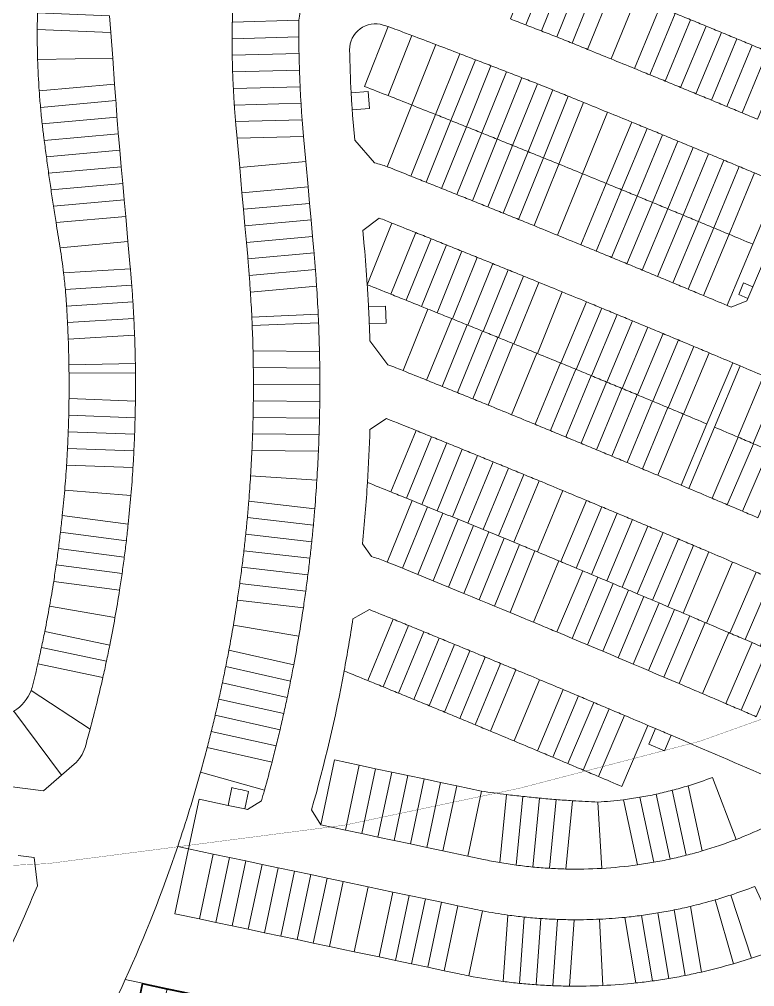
# Model space of a CAD drawing. Header units: centimetres. Extents: x -6122352 to 7132207, y -1694241 to 1947892.
# Drawn here: x 1697102 to 1962748, y -155399 to 194160 of the extents above; entities that cross this region are included whole.
import ezdxf

# ---------------------------------------------------------------- set-up
doc = ezdxf.new("R2010")
doc.units = ezdxf.units.CM
doc.header["$MEASUREMENT"] = 0
for name, color, linetype, lineweight, true_color in [('08-Compound Wall-2', 6, 'Continuous', 25, 0xff00ff), ('23585-XR-AR-DAMAC PLOT LIMITS$0$1-End units', 7, 'Continuous', 5, 0xf8991e), ('23585-XR-AR-DAMAC PLOT LIMITS$0$1-Open Space', 7, 'Continuous', 5, 0x90cf5a), ('23585-XR-AR-DAMAC PLOT LIMITS$0$1-Utility', 7, 'Continuous', 5, 0x8db1ff)]:
    doc.layers.add(name, color=color, linetype=linetype, lineweight=lineweight, true_color=true_color)
doc.layers.add('23585-XR-AR-DAMAC PLOT LIMITS$0$1-Mid units', color=41, linetype='Continuous', lineweight=5)
doc.layers.add('A-ANNO-TEXT', color=3, linetype='Continuous', lineweight=25)
doc.layers.add('23585-XR-AR-DAMAC PLOT LIMITS$0$D-Phase New', color=7, linetype='Continuous', true_color=0x000080)
doc.layers.add('@MI-REF LAYER', color=7, linetype='Continuous')

# ---------------------------------------------------------------- blocks, each defined once
blk = doc.blocks.new('23585-XR-AR-BOUNDARY WALLS AND SETBACKS')
at = {"layer": '08-Compound Wall-2'}
for points in [[(497695.67, 2770057.45), (497681.72, 2770076.97), (497689.16, 2770082.29), (497694.04, 2770085.78), (497698.92, 2770089.27), (497703.8, 2770092.76), (497708.68, 2770096.25), (497713.57, 2770099.74), (497718.45, 2770103.23), (497725.89, 2770108.55), (497739.85, 2770089.02)], [(497695.84, 2770057.56), (497682, 2770076.93), (497689.28, 2770082.13), (497694.16, 2770085.62), (497699.04, 2770089.11), (497703.92, 2770092.6), (497708.8, 2770096.09), (497713.68, 2770099.58), (497718.56, 2770103.07), (497725.84, 2770108.27), (497739.68, 2770088.91)]]:
    blk.add_lwpolyline(points, dxfattribs=at)
blk = doc.blocks.new('A$C9d9485f6')
at = {"layer": 'A-ANNO-TEXT', "rotation": 312.4881850805905}
blk.add_blockref('23585-XR-AR-BOUNDARY WALLS AND SETBACKS', (-2377088.53, -1504219.25), dxfattribs=at)
blk = doc.blocks.new('23585-XR-AR-DAMAC PLOT LIMITS')
at = {"layer": '23585-XR-AR-DAMAC PLOT LIMITS$0$1-End units', "color": 251, "true_color": 0x636466}
for points in [[(497558.04, 2770431.35, 0.000344), (497549.77, 2770427.44), (497539.49, 2770449.13, -0.000347), (497547.87, 2770453.09)], [(497549.77, 2770427.44, 0.000344), (497541.51, 2770423.52), (497531.12, 2770445.15, -0.000347), (497539.49, 2770449.13)], [(497633.69, 2770419.96, 0.000351), (497625.27, 2770416.07), (497615.12, 2770437.82), (497623.72, 2770441.8)], [(497643.31, 2770399.06), (497643.73, 2770398.16, 0.000349), (497635.42, 2770394.32), (497625.27, 2770416.07, -0.000351), (497633.69, 2770419.96)], [(497581.77, 2770395.78, 0.000351), (497573.39, 2770391.82), (497563.13, 2770413.52, -0.000354), (497571.62, 2770417.53)], [(497573.39, 2770391.82, 0.000351), (497565.01, 2770387.85), (497554.64, 2770409.5, -0.000354), (497563.13, 2770413.52)], [(497591.92, 2770374.03, 0.000348), (497583.64, 2770370.12), (497573.39, 2770391.82, -0.000351), (497581.77, 2770395.78)], [(497583.64, 2770370.12, 0.000348), (497575.38, 2770366.21), (497565.01, 2770387.85, -0.000351), (497573.39, 2770391.82)], [(497681.45, 2770368.92, 0.00035), (497673.13, 2770365.11), (497663.12, 2770386.93, -0.000349), (497671.45, 2770390.73)], [(497521.72, 2770367.12, 0.000351), (497513.37, 2770363.08), (497503.11, 2770384.23, -0.000469), (497511.51, 2770388.43)], [(497513.37, 2770363.08, 0.000346), (497505.14, 2770359.08), (497494.91, 2770380.1, -0.000459), (497503.11, 2770384.23)], [(497670.4, 2770363.86, 0.00035), (497662.09, 2770360.04), (497651.97, 2770381.81, -0.000353), (497660.4, 2770385.68)], [(497505.14, 2770359.08, 0.000346), (497496.92, 2770355.07), (497486.74, 2770375.91, -0.008005), (497489.84, 2770377.54, -0.000284), (497494.91, 2770380.1)], [(497532.08, 2770345.47, 0.000316), (497524.61, 2770341.85, 0.005373), (497523.85, 2770341.48), (497513.37, 2770363.08, -0.000351), (497521.72, 2770367.12)], [(497691.46, 2770347.1, 0.000351), (497683.14, 2770343.3), (497673.13, 2770365.11, -0.00035), (497681.45, 2770368.92), (497681.57, 2770368.97)], [(497680.41, 2770342.05, 0.000351), (497672.09, 2770338.23), (497661.98, 2770359.99), (497662.09, 2770360.04, -0.00035), (497670.4, 2770363.86)], [(497618.56, 2770339.81), (497618.45, 2770339.76, 0.000345), (497610.28, 2770335.92), (497599.94, 2770357.58, -0.000358), (497608.44, 2770361.58)], [(497610.28, 2770335.92), (497610.06, 2770335.81, 0.000341), (497602, 2770332.01), (497591.67, 2770353.67, -0.000349), (497599.94, 2770357.58)], [(497628.57, 2770318, 0.000351), (497620.29, 2770314.1), (497610.06, 2770335.81), (497610.28, 2770335.92, -0.000345), (497618.45, 2770339.76)], [(497731.71, 2770318.93), (497731.32, 2770318.75, 0.000337), (497723.38, 2770315.16), (497713.47, 2770337.01, -0.000356), (497721.89, 2770340.83)], [(497620.29, 2770314.1, 0.000351), (497612.01, 2770310.2), (497601.75, 2770331.89), (497602, 2770332.01, -0.000341), (497610.06, 2770335.81)], [(497723.38, 2770315.16), (497722.87, 2770314.92, 0.000232), (497717.41, 2770312.44), (497715.05, 2770311.37), (497705.02, 2770333.18, -0.000357), (497713.47, 2770337.01)], [(497558.68, 2770311.34, 0.00035), (497550.44, 2770307.36), (497540, 2770328.97, -0.000353), (497548.35, 2770333)], [(497590.33, 2770299.9, 0.000351), (497582.08, 2770295.95), (497571.71, 2770317.6, -0.000136), (497574.91, 2770319.13, -0.000219), (497580.08, 2770321.6)], [(497749.53, 2770300.64, 0.000233), (497744.05, 2770298.17), (497741.19, 2770296.87), (497731.32, 2770318.75), (497731.71, 2770318.93, -0.000232), (497737.18, 2770321.4), (497739.73, 2770322.54)], [(497741.19, 2770296.87, 0.000233), (497735.72, 2770294.4), (497732.85, 2770293.1), (497722.87, 2770314.92), (497723.38, 2770315.16, -0.000337), (497731.32, 2770318.75)], [(497671.43, 2770291.32), (497670.81, 2770291.04, 0.000327), (497663.14, 2770287.47), (497653, 2770309.22, -0.000357), (497661.41, 2770313.13)], [(497663.14, 2770287.47), (497662.29, 2770287.07, 0.000232), (497656.85, 2770284.53), (497654.85, 2770283.6), (497644.6, 2770305.3, -0.000357), (497653, 2770309.22)], [(497427.95, 2770294.84), (497420.61, 2770300.61), (497401.91, 2770281.73, 0.009291), (497409.97, 2770274.53)], [(497435.3, 2770289.05), (497427.95, 2770294.84), (497409.97, 2770274.53, 0.009737), (497418.7, 2770267.31)], [(497546.3, 2770287.11), (497530.95, 2770268.66, 0.004393), (497523.86, 2770274.46), (497538.43, 2770293.54, -0.004663)], [(497689.21, 2770273.11, 0.000233), (497683.76, 2770270.59), (497680.91, 2770269.26), (497670.81, 2770291.04), (497671.43, 2770291.32, -0.000232), (497676.88, 2770293.85), (497679.23, 2770294.94)], [(497680.91, 2770269.26, 0.000233), (497675.47, 2770266.73), (497672.61, 2770265.4), (497662.29, 2770287.07), (497663.14, 2770287.47, -0.000327), (497670.81, 2770291.04)], [(497556.61, 2770278.31), (497540.2, 2770260.78, 0.004392), (497533.25, 2770266.74), (497548.71, 2770285.09, -0.004772)], [(497611.44, 2770263.1, 0.000353), (497603.18, 2770259.16, 0.008528), (497589.61, 2770272.77), (497590.76, 2770279.82, -0.000445), (497601.19, 2770284.81)], [(497788.27, 2770270.29, -0.020043), (497783.06, 2770258.45), (497762.28, 2770270.61, 0.016782), (497765.94, 2770279.07)], [(497737.95, 2770248.95), (497727.95, 2770270.76, -0.000359), (497736.35, 2770274.59), (497746.28, 2770252.74, 0.000357)], [(497629.18, 2770244.96), (497628.34, 2770244.57, 0.032508), (497623.9, 2770242.09), (497618.29, 2770242.85, 0.009862), (497603.18, 2770259.16, -0.000353), (497611.44, 2770263.1, -0.000232), (497616.86, 2770265.68), (497618.86, 2770266.63)], [(497828.29, 2770256.5, -0.014767), (497823.66, 2770245.4), (497801.79, 2770255.28, 0.012788), (497805.36, 2770263.75)], [(497480.55, 2770254.13), (497465.6, 2770234.57), (497465.25, 2770234.8, -0.00198), (497457.94, 2770239.6), (497473.28, 2770259.69)], [(497716.13, 2770238.95, 0.000357), (497707.82, 2770235.11), (497697.75, 2770256.9, -0.000359), (497706.13, 2770260.76)], [(497488.37, 2770248.16), (497473.2, 2770229.35, 0.011014), (497465.6, 2770234.57), (497480.55, 2770254.13), (497487.91, 2770248.52)], [(497707.82, 2770235.11, 0.000357), (497699.52, 2770231.27), (497689.33, 2770253, -0.000361), (497697.75, 2770256.9)], [(497590.18, 2770246.28), (497572.89, 2770229.64, 0.004392), (497566.48, 2770236.18), (497582.89, 2770253.71, -0.004772)], [(497770.95, 2770237.74, -0.020043), (497763.19, 2770227.39), (497744.58, 2770242.55, 0.016782), (497750.16, 2770249.89)], [(497820.76, 2770239.25, -0.014768), (497815.12, 2770228.62), (497794.95, 2770241.72, 0.012789), (497799.23, 2770249.86)], [(497597.32, 2770238.72), (497579.18, 2770222.99, 0.004389), (497572.89, 2770229.64), (497590.18, 2770246.28, -0.004769)], [(497763.19, 2770227.39, -0.020043), (497754.63, 2770217.7), (497738.05, 2770236.14, 0.005625), (497744.58, 2770242.55)], [(497514.87, 2770226.32), (497498.95, 2770208.36, 0.005072), (497491.98, 2770214.41), (497507.05, 2770233.1, -0.005403)], [(497656.06, 2770210.9, 0.000361), (497647.71, 2770206.94, 0.008468), (497635.97, 2770221.99), (497637.49, 2770228.65, -0.000361), (497645.87, 2770232.63)], [(497524.87, 2770217.2), (497508.01, 2770200.11, 0.005081), (497501.2, 2770206.35), (497517.32, 2770224.14, -0.005357)], [(497736.78, 2770201.66, -0.009355), (497731.94, 2770198.05), (497727.2, 2770194.67), (497713.25, 2770214.19, 0.005601), (497720.25, 2770220.03)], [(497802.05, 2770208.5, -0.014769), (497794.63, 2770199.03), (497776.18, 2770214.39, 0.01279), (497781.88, 2770221.6)], [(497794.63, 2770199.03, -0.014769), (497786.66, 2770190.02), (497770.13, 2770207.48, 0.01279), (497776.18, 2770214.39)], [(497627.4, 2770203.35), (497608.48, 2770188.59, 0.004406), (497602.76, 2770195.79), (497620.91, 2770211.52, -0.004787)], [(497633.77, 2770195.02), (497614.08, 2770181.27, 0.004424), (497608.48, 2770188.59), (497627.4, 2770203.35, -0.004804)], [(497548.95, 2770192.93), (497531.32, 2770176.65, 0.004991), (497525.1, 2770183.25), (497541.96, 2770200.34, -0.005323)], [(497555.91, 2770185.24), (497537.53, 2770169.79, 0.005085), (497531.32, 2770176.65), (497548.95, 2770192.93, -0.005415)], [(497769.24, 2770173.51, -0.015381), (497759.42, 2770165.74), (497745.46, 2770185.27, 0.012831), (497752.71, 2770190.97)], [(497759.42, 2770165.74, -0.004379), (497756.53, 2770163.64), (497751.99, 2770160.39), (497738.04, 2770179.92), (497742.58, 2770183.17, 0.004964), (497745.46, 2770185.27)], [(497577.58, 2770158.9), (497558.55, 2770144.28, 0.00498), (497552.98, 2770151.42), (497571.35, 2770166.87, -0.005283)], [(497660.04, 2770156.64), (497639.66, 2770143.97, 0.004425), (497634.7, 2770151.76), (497654.39, 2770165.51, -0.004826)], [(497583.62, 2770150.83), (497564.11, 2770136.86, 0.005099), (497558.55, 2770144.28), (497577.58, 2770158.9, -0.005261)], [(497601.26, 2770125.01), (497576.52, 2770118.78, 0.034671), (497575.44, 2770120.66, 0.004271), (497571.07, 2770127.08), (497590.58, 2770141.06, -0.010069)], [(497604.85, 2770119.27, -0.147108), (497606.7, 2770112.32), (497606.51, 2770106.25), (497577.82, 2770109.14, 0.159307), (497576.52, 2770118.78), (497601.26, 2770125.01, -0.003535)], [(497606.51, 2770106.25), (497606.23, 2770097.6), (497596.85, 2770089.61), (497572.94, 2770100.36), (497573.25, 2770100.66, 0.157768), (497577.82, 2770109.14)]]:
    blk.add_lwpolyline(points, format="xyb", close=True, dxfattribs=at)
for points in [[(497502.64, 2770321.07), (497488.07, 2770301.99), (497479.74, 2770308.36), (497479.61, 2770308.45), (497495.38, 2770326.61)], [(497509.91, 2770315.51), (497495.34, 2770296.44), (497488.07, 2770301.99), (497502.64, 2770321.07)], [(497713.25, 2770214.19), (497727.2, 2770194.67), (497719.76, 2770189.35), (497705.8, 2770208.87)], [(497676.52, 2770187.94), (497690.47, 2770168.41), (497683.03, 2770163.09), (497669.07, 2770182.62)], [(497718.51, 2770165.96), (497732.47, 2770146.44), (497725.02, 2770141.12), (497711.07, 2770160.64)], [(497711.07, 2770160.64), (497725.02, 2770141.12), (497717.58, 2770135.8), (497703.62, 2770155.32)], [(497664.57, 2770127.41), (497678.53, 2770107.88), (497671.09, 2770102.56), (497657.13, 2770122.09)], [(497689.16, 2770082.29), (497703.12, 2770062.77), (497695.67, 2770057.45), (497681.72, 2770076.97)]]:
    blk.add_lwpolyline(points, close=True, dxfattribs=at)
at = {"layer": '23585-XR-AR-DAMAC PLOT LIMITS$0$1-Mid units', "color": 251, "true_color": 0x636466}
for points in [[(497596.08, 2770449.17, 0.000226), (497590.64, 2770446.64), (497580.47, 2770468.38, -0.000225), (497585.91, 2770470.91)], [(497601.52, 2770451.69, 0.000226), (497596.08, 2770449.17), (497585.91, 2770470.91, -0.000225), (497591.35, 2770473.43)], [(497590.64, 2770446.64, 0.000226), (497585.2, 2770444.1), (497575.03, 2770465.84, -0.000225), (497580.47, 2770468.38)], [(497585.2, 2770444.1, 0.000226), (497579.76, 2770441.56), (497569.59, 2770463.3, -0.000225), (497575.03, 2770465.84)], [(497574.33, 2770439.02, 0.000226), (497568.9, 2770436.47), (497558.73, 2770458.21, -0.000225), (497564.16, 2770460.76)], [(497579.76, 2770441.56, 0.000226), (497574.33, 2770439.02), (497564.16, 2770460.76, -0.000225), (497569.59, 2770463.3)], [(497568.9, 2770436.47, 0.000226), (497563.47, 2770433.91), (497553.3, 2770455.65, -0.000225), (497558.73, 2770458.21)], [(497563.47, 2770433.91, 0.000226), (497558.04, 2770431.35), (497547.87, 2770453.09, -0.000225), (497553.3, 2770455.65)], [(497541.51, 2770423.52, 0.000226), (497536.09, 2770420.94), (497525.7, 2770442.57, -0.000225), (497531.12, 2770445.15)], [(497530.67, 2770418.35, 0.000299), (497525.29, 2770415.7), (497514.92, 2770437.32, -0.000288), (497519.1, 2770439.37), (497520.31, 2770439.95)], [(497536.09, 2770420.94, 0.000226), (497530.67, 2770418.35), (497520.31, 2770439.95, -0.000592), (497525.7, 2770442.57)], [(497525.29, 2770415.7, 0.000299), (497519.91, 2770413.04), (497509.53, 2770434.67, -0.000371), (497514.92, 2770437.32)], [(497625.27, 2770416.07, 0.000227), (497619.82, 2770413.55), (497609.68, 2770435.3, -0.000226), (497615.12, 2770437.82)], [(497519.91, 2770413.04, 0.000299), (497514.54, 2770410.38), (497504.15, 2770432.01, -0.000371), (497509.53, 2770434.67)], [(497614.38, 2770411.03, 0.000227), (497608.94, 2770408.5), (497598.79, 2770430.25, -0.000226), (497604.23, 2770432.78)], [(497619.82, 2770413.55, 0.000227), (497614.38, 2770411.03), (497604.23, 2770432.78, -0.000226), (497609.68, 2770435.3)], [(497608.94, 2770408.5, 0.000227), (497603.5, 2770405.96), (497593.35, 2770427.71, -0.000226), (497598.79, 2770430.25)], [(497603.5, 2770405.96, 0.000227), (497598.07, 2770403.43), (497587.92, 2770425.17, -0.000226), (497593.35, 2770427.71)], [(497592.63, 2770400.88, 0.000227), (497587.2, 2770398.33), (497577.05, 2770420.08, -0.000226), (497582.48, 2770422.63)], [(497598.07, 2770403.43, 0.000227), (497592.63, 2770400.88), (497582.48, 2770422.63, -0.000226), (497587.92, 2770425.17)], [(497587.2, 2770398.33, 0.000227), (497581.77, 2770395.78), (497571.62, 2770417.53, -0.000226), (497577.05, 2770420.08)], [(497635.42, 2770394.32, 0.000228), (497629.97, 2770391.8), (497619.82, 2770413.55, -0.000227), (497625.27, 2770416.07)], [(497629.97, 2770391.8, 0.000228), (497624.53, 2770389.28), (497614.38, 2770411.03, -0.000227), (497619.82, 2770413.55)], [(497565.01, 2770387.85, 0.000227), (497559.59, 2770385.28), (497549.22, 2770406.92, -0.000226), (497554.64, 2770409.5)], [(497619.09, 2770386.75, 0.000228), (497613.65, 2770384.22), (497603.5, 2770405.96, -0.000227), (497608.94, 2770408.5)], [(497624.53, 2770389.28, 0.000228), (497619.09, 2770386.75), (497608.94, 2770408.5, -0.000227), (497614.38, 2770411.03)], [(497559.59, 2770385.28, 0.000227), (497554.17, 2770382.7), (497543.8, 2770404.34, -0.000226), (497549.22, 2770406.92)], [(497613.65, 2770384.22, 0.000228), (497608.21, 2770381.68), (497598.07, 2770403.43, -0.000227), (497603.5, 2770405.96)], [(497548.76, 2770380.11, 0.000227), (497543.34, 2770377.52), (497533.01, 2770399.1, -0.0003), (497538.39, 2770401.76)], [(497554.17, 2770382.7, 0.000227), (497548.76, 2770380.11), (497538.39, 2770401.76), (497543.8, 2770404.34)], [(497608.21, 2770381.68, 0.000228), (497602.78, 2770379.13), (497592.63, 2770400.88, -0.000227), (497598.07, 2770403.43)], [(497543.34, 2770377.52, 0.000227), (497537.93, 2770374.93), (497527.63, 2770396.44, -0.0003), (497533.01, 2770399.1)], [(497597.35, 2770376.58, 0.000228), (497591.92, 2770374.03), (497581.77, 2770395.78, -0.000227), (497587.2, 2770398.33)], [(497602.78, 2770379.13, 0.000228), (497597.35, 2770376.58), (497587.2, 2770398.33, -0.000227), (497592.63, 2770400.88)], [(497537.93, 2770374.93, 0.000227), (497532.53, 2770372.33), (497522.25, 2770393.78, -0.0003), (497527.63, 2770396.44)], [(497692.37, 2770373.89, 0.000224), (497687.03, 2770371.46), (497686.91, 2770371.41), (497676.9, 2770393.22, -0.000229), (497682.37, 2770395.71)], [(497527.12, 2770369.73, 0.000227), (497521.72, 2770367.12), (497511.51, 2770388.43, -0.0003), (497516.88, 2770391.11)], [(497532.53, 2770372.33, 0.000227), (497527.12, 2770369.73), (497516.88, 2770391.11, -0.0003), (497522.25, 2770393.78)], [(497686.91, 2770371.41, 0.000224), (497681.57, 2770368.97), (497681.45, 2770368.92), (497671.45, 2770390.73, -0.000229), (497676.9, 2770393.22)], [(497575.38, 2770366.21, 0.000228), (497569.96, 2770363.63), (497559.59, 2770385.28, -0.000227), (497565.01, 2770387.85)], [(497569.96, 2770363.63, 0.000228), (497564.54, 2770361.05), (497554.17, 2770382.7, -0.000227), (497559.59, 2770385.28)], [(497559.12, 2770358.47, 0.000228), (497553.71, 2770355.88), (497543.34, 2770377.52, -0.000227), (497548.76, 2770380.11)], [(497564.54, 2770361.05, 0.000228), (497559.12, 2770358.47), (497548.76, 2770380.11, -0.000227), (497554.17, 2770382.7)], [(497662.09, 2770360.04), (497661.98, 2770359.99, 0.000225), (497656.64, 2770357.53), (497646.52, 2770379.3, -0.000229), (497651.97, 2770381.81)], [(497553.71, 2770355.88, 0.000228), (497548.3, 2770353.28), (497537.93, 2770374.93, -0.000227), (497543.34, 2770377.52)], [(497651.19, 2770355.02), (497651.08, 2770354.96, 0.000225), (497645.75, 2770352.49), (497635.63, 2770374.26, -0.000229), (497641.08, 2770376.78)], [(497656.64, 2770357.53), (497656.53, 2770357.48, 0.000225), (497651.19, 2770355.02), (497641.08, 2770376.78, -0.000229), (497646.52, 2770379.3)], [(497548.3, 2770353.28, 0.000228), (497542.89, 2770350.69), (497532.53, 2770372.33, -0.000227), (497537.93, 2770374.93)], [(497645.75, 2770352.49), (497645.64, 2770352.44, 0.000225), (497640.31, 2770349.97), (497630.19, 2770371.73, -0.000229), (497635.63, 2770374.26)], [(497702.38, 2770352.08, 0.00023), (497696.92, 2770349.59), (497687.03, 2770371.46, -0.000224), (497692.37, 2770373.89), (497692.49, 2770373.95)], [(497707.84, 2770354.56, 0.00023), (497702.38, 2770352.08), (497692.49, 2770373.95, -0.000224), (497697.84, 2770376.37), (497697.96, 2770376.43)], [(497537.49, 2770348.08, 0.000228), (497532.08, 2770345.47), (497521.72, 2770367.12, -0.000227), (497527.12, 2770369.73)], [(497542.89, 2770350.69, 0.000228), (497537.49, 2770348.08), (497527.12, 2770369.73, -0.000227), (497532.53, 2770372.33)], [(497640.31, 2770349.97), (497640.19, 2770349.92, 0.000225), (497634.87, 2770347.44), (497624.75, 2770369.2, -0.000229), (497630.19, 2770371.73)], [(497696.92, 2770349.59, 0.00023), (497691.46, 2770347.1), (497681.57, 2770368.97, -0.000224), (497686.91, 2770371.41), (497687.03, 2770371.46)], [(497629.43, 2770344.9), (497629.32, 2770344.85, 0.000225), (497623.99, 2770342.36), (497613.88, 2770364.12, -0.000229), (497619.31, 2770366.66)], [(497634.87, 2770347.44), (497634.76, 2770347.38, 0.000225), (497629.43, 2770344.9), (497619.31, 2770366.66, -0.000229), (497624.75, 2770369.2)], [(497623.99, 2770342.36), (497623.88, 2770342.31, 0.000225), (497618.56, 2770339.81), (497608.44, 2770361.58, -0.000229), (497613.88, 2770364.12)], [(497672.09, 2770338.23, 0.00023), (497666.64, 2770335.72), (497656.53, 2770357.48), (497656.64, 2770357.53, -0.000225), (497661.98, 2770359.99)], [(497463.3, 2770353.72), (497447.51, 2770335.54, -0.004277), (497443.31, 2770339.61), (497443.19, 2770339.72), (497459.77, 2770358.8, 0.075339)], [(497666.64, 2770335.72, 0.00023), (497661.2, 2770333.2), (497651.08, 2770354.96), (497651.19, 2770355.02, -0.000225), (497656.53, 2770357.48)], [(497467.7, 2770349.63), (497451.89, 2770331.43, -0.004272), (497447.63, 2770335.42), (497447.51, 2770335.54), (497463.3, 2770353.72, 0.016345), (497464.26, 2770352.77, 0.00264)], [(497602, 2770332.01), (497601.75, 2770331.89, 0.000219), (497596.58, 2770329.45), (497586.24, 2770351.11, -0.000229), (497591.67, 2770353.67)], [(497655.75, 2770330.68, 0.00023), (497650.31, 2770328.15), (497640.19, 2770349.92), (497640.31, 2770349.97, -0.000225), (497645.64, 2770352.44)], [(497661.2, 2770333.2, 0.00023), (497655.75, 2770330.68), (497645.64, 2770352.44), (497645.75, 2770352.49, -0.000225), (497651.08, 2770354.96)], [(497472.17, 2770345.63), (497456.34, 2770327.41, -0.004268), (497452.01, 2770331.32), (497451.89, 2770331.43), (497467.7, 2770349.63, 0.003403)], [(497591.16, 2770326.87), (497590.91, 2770326.76, 0.000219), (497585.74, 2770324.3), (497575.4, 2770345.96, -0.000229), (497580.82, 2770348.54)], [(497596.58, 2770329.45), (497596.33, 2770329.33, 0.000219), (497591.16, 2770326.87), (497580.82, 2770348.54, -0.000229), (497586.24, 2770351.11)], [(497650.31, 2770328.15, 0.00023), (497644.87, 2770325.62), (497634.76, 2770347.38), (497634.87, 2770347.44, -0.000225), (497640.19, 2770349.92)], [(497476.7, 2770341.69), (497460.86, 2770323.46, -0.004267), (497456.46, 2770327.3), (497456.34, 2770327.41), (497472.17, 2770345.63, 0.003403)], [(497585.74, 2770324.3), (497585.49, 2770324.18, 0.000219), (497580.32, 2770321.72), (497569.99, 2770343.38, -0.000229), (497575.4, 2770345.96)], [(497644.87, 2770325.62, 0.00023), (497639.43, 2770323.08), (497629.32, 2770344.85), (497629.43, 2770344.9, -0.000225), (497634.76, 2770347.38)], [(497742.65, 2770323.86), (497739.73, 2770322.54), (497737.18, 2770321.4), (497727.36, 2770343.3, -0.000231), (497732.83, 2770345.76)], [(497481.28, 2770337.82), (497465.45, 2770319.6, -0.004267), (497460.99, 2770323.35), (497460.86, 2770323.46), (497476.7, 2770341.69, 0.003403)], [(497580.32, 2770321.72), (497580.08, 2770321.6, 0.000219), (497574.91, 2770319.13), (497564.57, 2770340.79, -0.000229), (497569.99, 2770343.38)], [(497634, 2770320.54, 0.00023), (497628.57, 2770318), (497618.45, 2770339.76), (497618.56, 2770339.81, -0.000225), (497623.88, 2770342.31)], [(497639.43, 2770323.08, 0.00023), (497634, 2770320.54), (497623.88, 2770342.31), (497623.99, 2770342.36, -0.000225), (497629.32, 2770344.85)], [(497737.18, 2770321.4, 0.000232), (497731.71, 2770318.93), (497721.89, 2770340.83, -0.000231), (497727.36, 2770343.3)], [(497569.5, 2770316.54, 0.000229), (497564.09, 2770313.94), (497553.75, 2770335.6, -0.000229), (497559.16, 2770338.2)], [(497574.91, 2770319.13, 0.000136), (497571.71, 2770317.6), (497569.5, 2770316.54), (497559.16, 2770338.2, -0.000229), (497564.57, 2770340.79)], [(497485.92, 2770334.01), (497470.11, 2770315.81, -0.004269), (497465.58, 2770319.49), (497465.45, 2770319.6), (497481.28, 2770337.82, 0.003404)], [(497564.09, 2770313.94, 0.000229), (497558.68, 2770311.34), (497548.35, 2770333, -0.000229), (497553.75, 2770335.6)], [(497490.61, 2770330.26), (497474.84, 2770312.1, -0.004273), (497470.24, 2770315.71), (497470.11, 2770315.81), (497485.92, 2770334.01, 0.003288), (497490.44, 2770330.38)], [(497612.01, 2770310.2, 0.00023), (497606.59, 2770307.63), (497596.33, 2770329.33), (497596.58, 2770329.45, -0.000219), (497601.75, 2770331.89)], [(497715.05, 2770311.37, 0.000132), (497711.94, 2770309.96), (497709.59, 2770308.88), (497699.56, 2770330.69, -0.000231), (497705.02, 2770333.18)], [(497495.38, 2770326.61), (497479.61, 2770308.45), (497475.87, 2770311.31, -0.000837), (497474.97, 2770312), (497474.84, 2770312.1), (497490.61, 2770330.26)], [(497606.59, 2770307.63, 0.00023), (497601.17, 2770305.06), (497590.91, 2770326.76), (497591.16, 2770326.87, -0.000219), (497596.33, 2770329.33)], [(497704.13, 2770306.39, 0.000132), (497701.03, 2770304.97), (497698.68, 2770303.89), (497688.65, 2770325.7, -0.000231), (497694.11, 2770328.2)], [(497709.59, 2770308.88, 0.000132), (497706.49, 2770307.47), (497704.13, 2770306.39), (497694.11, 2770328.2, -0.000231), (497699.56, 2770330.69)], [(497595.75, 2770302.48, 0.00023), (497590.33, 2770299.9), (497580.08, 2770321.6), (497580.32, 2770321.72, -0.000219), (497585.49, 2770324.18)], [(497601.17, 2770305.06, 0.00023), (497595.75, 2770302.48), (497585.49, 2770324.18), (497585.74, 2770324.3, -0.000219), (497590.91, 2770326.76)], [(497698.68, 2770303.89, 0.000132), (497695.58, 2770302.47), (497693.22, 2770301.39), (497683.2, 2770323.19, -0.000231), (497688.65, 2770325.7)], [(497755, 2770303.1, 0.000233), (497749.53, 2770300.64), (497739.73, 2770322.54), (497739.92, 2770322.63), (497742.65, 2770323.86), (497745.2, 2770325)], [(497760.48, 2770305.55, 0.000233), (497755, 2770303.1), (497745.2, 2770325), (497745.39, 2770325.09), (497748.13, 2770326.32), (497750.68, 2770327.46)], [(497687.77, 2770298.88, 0.000132), (497684.68, 2770297.45), (497682.32, 2770296.37), (497672.3, 2770318.17, -0.000231), (497677.75, 2770320.69)], [(497693.22, 2770301.39, 0.000132), (497690.12, 2770299.96), (497687.77, 2770298.88), (497677.75, 2770320.69, -0.000231), (497683.2, 2770323.19)], [(497682.32, 2770296.37, 0.000132), (497679.23, 2770294.94), (497676.88, 2770293.85), (497666.85, 2770315.65, -0.000231), (497672.3, 2770318.17)], [(497676.88, 2770293.85, 0.000232), (497671.43, 2770291.32), (497661.41, 2770313.13, -0.000231), (497666.85, 2770315.65)], [(497732.85, 2770293.1), (497730.25, 2770291.92), (497727.39, 2770290.62), (497717.41, 2770312.44, -0.000232), (497722.87, 2770314.92)], [(497727.39, 2770290.62), (497724.79, 2770289.44), (497721.93, 2770288.13), (497711.94, 2770309.96, -0.000132), (497715.05, 2770311.37), (497717.41, 2770312.44)], [(497716.47, 2770285.64), (497713.87, 2770284.45), (497711.01, 2770283.15), (497701.03, 2770304.97, -0.000132), (497704.13, 2770306.39), (497706.49, 2770307.47)], [(497721.93, 2770288.13), (497719.33, 2770286.95), (497716.47, 2770285.64), (497706.49, 2770307.47, -0.000132), (497709.59, 2770308.88), (497711.94, 2770309.96)], [(497420.61, 2770300.61), (497415.87, 2770304.35), (497397.56, 2770285.86, 0.005159), (497401.91, 2770281.73)], [(497654.85, 2770283.6, 0.000146), (497651.42, 2770281.99), (497649.41, 2770281.05), (497639.17, 2770302.75, -0.000231), (497644.6, 2770305.3)], [(497711.01, 2770283.15), (497708.42, 2770281.96), (497705.56, 2770280.64), (497695.58, 2770302.47, -0.000132), (497698.68, 2770303.89), (497701.03, 2770304.97)], [(497533.72, 2770297.27), (497519.16, 2770278.2, 0.002878), (497514.41, 2770281.87), (497528.98, 2770300.95, -0.002751)], [(497643.98, 2770278.5, 0.000146), (497640.55, 2770276.89), (497638.55, 2770275.95), (497628.31, 2770297.65, -0.000231), (497633.73, 2770300.21)], [(497649.41, 2770281.05, 0.000146), (497645.98, 2770279.44), (497643.98, 2770278.5), (497633.73, 2770300.21, -0.000231), (497639.17, 2770302.75)], [(497700.11, 2770278.14), (497697.52, 2770276.94), (497694.66, 2770275.63), (497684.68, 2770297.45, -0.000132), (497687.77, 2770298.88), (497690.12, 2770299.96)], [(497705.56, 2770280.64), (497702.97, 2770279.45), (497700.11, 2770278.14), (497690.12, 2770299.96, -0.000132), (497693.22, 2770301.39), (497695.58, 2770302.47)], [(497538.43, 2770293.54), (497523.86, 2770274.46, 0.002878), (497519.16, 2770278.2), (497533.72, 2770297.27, -0.002751)], [(497638.55, 2770275.95, 0.000146), (497635.13, 2770274.33), (497633.12, 2770273.39), (497622.88, 2770295.09, -0.000231), (497628.31, 2770297.65)], [(497694.66, 2770275.63), (497692.07, 2770274.43), (497689.21, 2770273.11), (497679.23, 2770294.94, -0.000132), (497682.32, 2770296.37), (497684.68, 2770297.45)], [(497633.12, 2770273.39, 0.000146), (497629.7, 2770271.77), (497627.7, 2770270.83), (497617.45, 2770292.53, -0.000231), (497622.88, 2770295.09)], [(497622.28, 2770268.26, 0.000146), (497618.86, 2770266.63), (497616.86, 2770265.68), (497606.61, 2770287.38, -0.000231), (497612.03, 2770289.96)], [(497627.7, 2770270.83, 0.000146), (497624.28, 2770269.2), (497622.28, 2770268.26), (497612.03, 2770289.96, -0.000231), (497617.45, 2770292.53)], [(497440.02, 2770285.34), (497435.3, 2770289.05), (497418.7, 2770267.31, 0.005158), (497423.43, 2770263.62)], [(497616.86, 2770265.68, 0.000232), (497611.44, 2770263.1), (497601.19, 2770284.81, -0.000231), (497606.61, 2770287.38)], [(497672.61, 2770265.4), (497670.03, 2770264.2), (497667.17, 2770262.86), (497656.85, 2770284.53, -0.000232), (497662.29, 2770287.07)], [(497444.7, 2770281.59, -0.003318), (497440.73, 2770284.78), (497440.02, 2770285.34), (497423.43, 2770263.62, 0.005158), (497428.24, 2770260.04)], [(497667.17, 2770262.86), (497664.59, 2770261.66), (497661.74, 2770260.32), (497651.42, 2770281.99, -0.000146), (497654.85, 2770283.6), (497656.85, 2770284.53)], [(497449.44, 2770277.9), (497433.13, 2770256.55), (497432.19, 2770257.2, -0.004178), (497428.24, 2770260.04), (497444.7, 2770281.59, 0.003904)], [(497656.3, 2770257.78), (497653.72, 2770256.56), (497650.87, 2770255.22), (497640.55, 2770276.89, -0.000146), (497643.98, 2770278.5), (497645.98, 2770279.44)], [(497661.74, 2770260.32), (497659.16, 2770259.11), (497656.3, 2770257.78), (497645.98, 2770279.44, -0.000146), (497649.41, 2770281.05), (497651.42, 2770281.99)], [(497454.2, 2770274.26), (497438.05, 2770253.11, -0.001359), (497433.13, 2770256.55), (497449.44, 2770277.9), (497450.02, 2770277.45)], [(497561.1, 2770274.33), (497544.7, 2770256.8, 0.002879), (497540.2, 2770260.78), (497556.61, 2770278.31, -0.002752)], [(497650.87, 2770255.22), (497648.3, 2770254.01), (497645.45, 2770252.67), (497635.13, 2770274.33, -0.000146), (497638.55, 2770275.95), (497640.55, 2770276.89)], [(497458.97, 2770270.61), (497442.99, 2770249.69, -0.001359), (497438.05, 2770253.11), (497454.2, 2770274.26)], [(497565.55, 2770270.3), (497549.15, 2770252.78, 0.002878), (497544.7, 2770256.8), (497561.1, 2770274.33, -0.002751)], [(497640.02, 2770250.1), (497637.44, 2770248.88), (497634.6, 2770247.54), (497624.28, 2770269.2, -0.000146), (497627.7, 2770270.83), (497629.7, 2770271.77)], [(497645.45, 2770252.67), (497642.87, 2770251.45), (497640.02, 2770250.1), (497629.7, 2770271.77, -0.000146), (497633.12, 2770273.39), (497635.13, 2770274.33)], [(497463.74, 2770266.97), (497447.95, 2770246.3, -0.00136), (497442.99, 2770249.69), (497458.97, 2770270.61)], [(497569.95, 2770266.23), (497553.55, 2770248.7, 0.002877), (497549.15, 2770252.78), (497565.55, 2770270.3, -0.002751)], [(497634.6, 2770247.54), (497632.02, 2770246.32), (497629.18, 2770244.96), (497618.86, 2770266.63, -0.000146), (497622.28, 2770268.26), (497624.28, 2770269.2)], [(497732.49, 2770246.45, 0.000234), (497727.03, 2770243.96), (497717.03, 2770265.77, -0.000233), (497722.49, 2770268.27)], [(497737.95, 2770248.95, 0.000234), (497732.49, 2770246.45), (497722.49, 2770268.27, -0.000233), (497727.95, 2770270.76)], [(497783.06, 2770258.45, -0.009312), (497780.32, 2770253.11), (497759.59, 2770265.23, 0.010946), (497762.28, 2770270.61)], [(497468.51, 2770263.33), (497452.94, 2770242.94, -0.00136), (497447.95, 2770246.3), (497463.74, 2770266.97)], [(497574.31, 2770262.1), (497557.91, 2770244.58, 0.002878), (497553.55, 2770248.7), (497569.95, 2770266.23, -0.002751)], [(497727.03, 2770243.96, 0.000234), (497721.58, 2770241.45), (497711.58, 2770263.27, -0.000233), (497717.03, 2770265.77)], [(497780.32, 2770253.11, -0.009299), (497777.39, 2770247.87), (497756.67, 2770259.98, 0.010925), (497759.59, 2770265.23)], [(497473.28, 2770259.69), (497457.94, 2770239.6, -0.001361), (497452.94, 2770242.94), (497468.51, 2770263.33)], [(497578.62, 2770257.93), (497562.22, 2770240.4, 0.002878), (497557.91, 2770244.58), (497574.31, 2770262.1, -0.002751)], [(497721.58, 2770241.45, 0.000234), (497716.13, 2770238.95), (497706.13, 2770260.76, -0.000233), (497711.58, 2770263.27)], [(497582.89, 2770253.71), (497566.48, 2770236.18, 0.002879), (497562.22, 2770240.4), (497578.62, 2770257.93, -0.002752)], [(497777.39, 2770247.87, -0.009299), (497774.27, 2770242.75), (497753.53, 2770254.87, 0.010925), (497756.67, 2770259.98)], [(497774.27, 2770242.75, -0.009312), (497770.95, 2770237.74), (497750.16, 2770249.89, 0.010946), (497753.53, 2770254.87)], [(497699.52, 2770231.27, 0.000234), (497694.08, 2770228.74), (497683.89, 2770250.47, -0.000233), (497689.33, 2770253)], [(497493.11, 2770244.49), (497478.02, 2770225.78, 0.007178), (497473.2, 2770229.35), (497488.37, 2770248.16, -0.003134)], [(497688.64, 2770226.2, 0.000234), (497683.2, 2770223.66), (497673.02, 2770245.4, -0.000233), (497678.45, 2770247.94)], [(497694.08, 2770228.74, 0.000234), (497688.64, 2770226.2), (497678.45, 2770247.94, -0.000233), (497683.89, 2770250.47)], [(497497.8, 2770240.75), (497482.74, 2770222.07, 0.000548), (497481.96, 2770222.69, 0.005982), (497478.02, 2770225.78), (497493.11, 2770244.49, -0.003134)], [(497683.2, 2770223.66, 0.000234), (497677.77, 2770221.12), (497667.58, 2770242.85, -0.000233), (497673.02, 2770245.4)], [(497502.45, 2770236.95), (497487.38, 2770218.27, 0.003299), (497482.74, 2770222.07), (497497.8, 2770240.75, -0.003134)], [(497672.34, 2770218.57, 0.000234), (497666.91, 2770216.02), (497656.72, 2770237.75, -0.000233), (497662.15, 2770240.3)], [(497677.77, 2770221.12, 0.000234), (497672.34, 2770218.57), (497662.15, 2770240.3, -0.000233), (497667.58, 2770242.85)], [(497815.12, 2770228.62, -0.007373), (497812.08, 2770223.45), (497791.94, 2770236.53, 0.008361), (497794.95, 2770241.72)], [(497507.05, 2770233.1), (497491.98, 2770214.41, 0.0033), (497487.38, 2770218.27), (497502.45, 2770236.95, -0.003134)], [(497601.38, 2770234.29), (497583.24, 2770218.57, 0.002879), (497579.18, 2770222.99), (497597.32, 2770238.72, -0.002752)], [(497666.91, 2770216.02, 0.000234), (497661.48, 2770213.46), (497651.3, 2770235.19, -0.000233), (497656.72, 2770237.75)], [(497605.38, 2770229.83), (497587.25, 2770214.1, 0.002878), (497583.24, 2770218.57), (497601.38, 2770234.29, -0.002751)], [(497661.48, 2770213.46, 0.000234), (497656.06, 2770210.9), (497645.87, 2770232.63, -0.000233), (497651.3, 2770235.19)], [(497754.63, 2770217.7, -0.009312), (497750.39, 2770213.44), (497733.69, 2770232.01, 0.003686), (497738.05, 2770236.14)], [(497812.08, 2770223.45, -0.007367), (497808.88, 2770218.37), (497788.75, 2770231.44, 0.008351), (497791.94, 2770236.53)], [(497609.34, 2770225.31), (497591.21, 2770209.59, 0.002878), (497587.25, 2770214.1), (497605.38, 2770229.83, -0.002751)], [(497750.39, 2770213.44, -0.009299), (497746, 2770209.35), (497729.27, 2770227.95, 0.003685), (497733.69, 2770232.01)], [(497808.88, 2770218.37, -0.007367), (497805.54, 2770213.39), (497785.4, 2770226.46, 0.008351), (497788.75, 2770231.44)], [(497746, 2770209.35, -0.009299), (497741.47, 2770205.42), (497724.79, 2770223.96, 0.003685), (497729.27, 2770227.95)], [(497805.54, 2770213.39, -0.007373), (497802.05, 2770208.5), (497781.88, 2770221.6, 0.008361), (497785.4, 2770226.46)], [(497613.24, 2770220.76), (497595.11, 2770205.04, 0.002877), (497591.21, 2770209.59), (497609.34, 2770225.31, -0.002751)], [(497741.47, 2770205.42, -0.009312), (497736.78, 2770201.66), (497720.25, 2770220.03, 0.003686), (497724.79, 2770223.96)], [(497617.1, 2770216.16), (497598.96, 2770200.43, 0.002878), (497595.11, 2770205.04), (497613.24, 2770220.76, -0.002751)], [(497529.22, 2770213.06), (497512.37, 2770195.98, 0.003299), (497508.01, 2770200.11), (497524.87, 2770217.2, -0.003134)], [(497620.91, 2770211.52), (497602.76, 2770195.79, 0.002879), (497598.96, 2770200.43), (497617.1, 2770216.16, -0.002752)], [(497533.52, 2770208.88), (497516.67, 2770191.79, 0.003299), (497512.37, 2770195.98), (497529.22, 2770213.06, -0.003133)], [(497537.77, 2770204.64), (497520.91, 2770187.55, 0.003299), (497516.67, 2770191.79), (497533.52, 2770208.88, -0.003134)], [(497786.66, 2770190.02, -0.007373), (497782.49, 2770185.7), (497765.98, 2770203.13, 0.008361), (497770.13, 2770207.48)], [(497541.96, 2770200.34), (497525.1, 2770183.25, 0.0033), (497520.91, 2770187.55), (497537.77, 2770204.64, -0.003134)], [(497782.49, 2770185.7, -0.007367), (497778.2, 2770181.51), (497761.69, 2770198.93, 0.008351), (497765.98, 2770203.13)], [(497778.2, 2770181.51, -0.007367), (497773.78, 2770177.44), (497757.27, 2770194.87, 0.008351), (497761.69, 2770198.93)], [(497637.34, 2770190.2), (497617.66, 2770176.45, 0.002879), (497614.08, 2770181.27), (497633.77, 2770195.02, -0.002752)], [(497773.78, 2770177.44, -0.007373), (497769.24, 2770173.51), (497752.71, 2770190.97, 0.00836), (497757.27, 2770194.87)], [(497640.86, 2770185.34), (497621.18, 2770171.59, 0.002878), (497617.66, 2770176.45), (497637.34, 2770190.2, -0.002751)], [(497559.85, 2770180.72), (497541.48, 2770165.27, 0.0033), (497537.53, 2770169.79), (497555.91, 2770185.24, -0.003134)], [(497644.32, 2770180.44), (497624.65, 2770166.69, 0.002878), (497621.18, 2770171.59), (497640.86, 2770185.34, -0.002751)], [(497563.74, 2770176.15), (497545.38, 2770160.71, 0.003299), (497541.48, 2770165.27), (497559.85, 2770180.72, -0.003134)], [(497647.73, 2770175.5), (497628.06, 2770161.75, 0.002877), (497624.65, 2770166.69), (497644.32, 2770180.44, -0.002751)], [(497567.58, 2770171.53), (497549.21, 2770156.09, 0.003299), (497545.38, 2770160.71), (497563.74, 2770176.15, -0.003134)], [(497651.09, 2770170.53), (497631.41, 2770156.78, 0.002878), (497628.06, 2770161.75), (497647.73, 2770175.5, -0.002751)], [(497571.35, 2770166.87), (497552.98, 2770151.42, 0.0033), (497549.21, 2770156.09), (497567.58, 2770171.53, -0.003134)], [(497654.39, 2770165.51), (497634.7, 2770151.76, 0.002879), (497631.41, 2770156.78), (497651.09, 2770170.53, -0.002752)], [(497587.13, 2770145.97), (497567.62, 2770131.99, 0.003299), (497564.11, 2770136.86), (497583.62, 2770150.83, -0.003134)], [(497590.58, 2770141.06), (497571.07, 2770127.08, 0.003299), (497567.62, 2770131.99), (497587.13, 2770145.97, -0.003134)]]:
    blk.add_lwpolyline(points, format="xyb", close=True, dxfattribs=at)
for points in [[(497514.68, 2770311.87), (497500.11, 2770292.8), (497495.34, 2770296.44), (497509.91, 2770315.51)], [(497519.45, 2770308.23), (497504.88, 2770289.16), (497500.11, 2770292.8), (497514.68, 2770311.87)], [(497524.21, 2770304.59), (497509.65, 2770285.51), (497504.88, 2770289.16), (497519.45, 2770308.23)], [(497528.98, 2770300.95), (497514.41, 2770281.87), (497513.76, 2770282.37), (497509.65, 2770285.51), (497524.21, 2770304.59), (497528.33, 2770301.44)], [(497705.8, 2770208.87), (497719.76, 2770189.35), (497714.88, 2770185.86), (497700.92, 2770205.38)], [(497700.92, 2770205.38), (497714.88, 2770185.86), (497710, 2770182.37), (497696.04, 2770201.9)], [(497696.04, 2770201.9), (497710, 2770182.37), (497705.12, 2770178.88), (497691.16, 2770198.41)], [(497691.16, 2770198.41), (497705.12, 2770178.88), (497700.23, 2770175.39), (497686.28, 2770194.92)], [(497686.28, 2770194.92), (497700.23, 2770175.39), (497695.35, 2770171.9), (497681.4, 2770191.43)], [(497681.4, 2770191.43), (497695.35, 2770171.9), (497690.47, 2770168.41), (497676.52, 2770187.94)], [(497738.04, 2770179.92), (497751.99, 2770160.39), (497747.11, 2770156.9), (497733.15, 2770176.43)], [(497733.15, 2770176.43), (497747.11, 2770156.9), (497742.23, 2770153.42), (497728.27, 2770172.94)], [(497728.27, 2770172.94), (497742.23, 2770153.42), (497737.35, 2770149.93), (497723.39, 2770169.45)], [(497723.39, 2770169.45), (497737.35, 2770149.93), (497732.47, 2770146.44), (497718.51, 2770165.96)], [(497703.62, 2770155.32), (497717.58, 2770135.8), (497712.7, 2770132.31), (497698.74, 2770151.83)], [(497698.74, 2770151.83), (497712.7, 2770132.31), (497707.82, 2770128.82), (497693.86, 2770148.34)], [(497693.86, 2770148.34), (497707.82, 2770128.82), (497702.94, 2770125.33), (497688.98, 2770144.85)], [(497688.98, 2770144.85), (497702.94, 2770125.33), (497698.05, 2770121.84), (497684.1, 2770141.36)], [(497684.1, 2770141.36), (497698.05, 2770121.84), (497693.17, 2770118.35), (497679.22, 2770137.87)], [(497679.22, 2770137.87), (497693.17, 2770118.35), (497688.29, 2770114.86), (497674.34, 2770134.39)], [(497674.34, 2770134.39), (497688.29, 2770114.86), (497683.41, 2770111.37), (497669.45, 2770130.9)], [(497669.45, 2770130.9), (497683.41, 2770111.37), (497678.53, 2770107.88), (497664.57, 2770127.41)]]:
    blk.add_lwpolyline(points, close=True, dxfattribs=at)
at = {"layer": '23585-XR-AR-DAMAC PLOT LIMITS$0$1-Open Space', "color": 251, "true_color": 0x636466}
for points in [[(498007.6, 2770688.64, 0.020061), (497512.94, 2770477.04, 0.002758), (497503.01, 2770472.24, 0.01485), (497288.75, 2770359.31)], [(497828.29, 2770256.5, -0.014767), (497823.66, 2770245.4), (497820.76, 2770239.25, -0.014768), (497815.12, 2770228.62, -0.007373), (497812.08, 2770223.45, -0.007367), (497808.88, 2770218.37, -0.007367), (497805.54, 2770213.39, -0.007373), (497802.05, 2770208.5, -0.014769), (497794.63, 2770199.03, -0.014769), (497786.66, 2770190.02, -0.007373), (497782.49, 2770185.7, -0.007367), (497778.2, 2770181.51, -0.007367), (497773.78, 2770177.44, -0.007373), (497769.24, 2770173.51, -0.015381), (497759.42, 2770165.74, -0.004379), (497756.53, 2770163.64), (497751.99, 2770160.39), (497747.11, 2770156.9), (497742.23, 2770153.42), (497737.35, 2770149.93), (497732.47, 2770146.44), (497725.02, 2770141.12), (497717.58, 2770135.8), (497712.7, 2770132.31), (497707.82, 2770128.82), (497702.94, 2770125.33), (497698.05, 2770121.84), (497693.17, 2770118.35), (497688.29, 2770114.86), (497683.41, 2770111.37), (497678.53, 2770107.88), (497671.09, 2770102.56), (497657.13, 2770122.09), (497653.87, 2770119.76, -0.024816), (497676.56, 2770073.29), (497681.72, 2770076.97), (497689.16, 2770082.29)], [(497794.83, 2770290.96, -0.033636), (497788.27, 2770270.29), (497765.94, 2770279.07, -0.016782), (497762.28, 2770270.61, -0.010946), (497759.59, 2770265.23, -0.010925), (497756.67, 2770259.98, -0.010925), (497753.53, 2770254.87, -0.010946), (497750.16, 2770249.89, -0.016782), (497744.58, 2770242.55, -0.005625), (497738.05, 2770236.14, -0.003686), (497733.69, 2770232.01, -0.003685), (497729.27, 2770227.95, -0.003685), (497724.79, 2770223.96, -0.003686), (497720.25, 2770220.03, -0.005601), (497713.25, 2770214.19), (497705.8, 2770208.87), (497700.92, 2770205.38), (497696.04, 2770201.9), (497691.16, 2770198.41), (497686.28, 2770194.92), (497681.4, 2770191.43), (497676.52, 2770187.94), (497669.07, 2770182.62), (497683.03, 2770163.09), (497676.8, 2770164.35, 0.022891), (497647.71, 2770206.94, -0.000361), (497656.06, 2770210.9, -0.000234), (497661.48, 2770213.46, -0.000234), (497666.91, 2770216.02, -0.000234), (497672.34, 2770218.57, -0.000234), (497677.77, 2770221.12, -0.000234), (497683.2, 2770223.66, -0.000234), (497688.64, 2770226.2, -0.000234), (497694.08, 2770228.74, -0.000234), (497699.52, 2770231.27, -0.000357), (497707.82, 2770235.11, -0.000357), (497716.13, 2770238.95, -0.000234), (497721.58, 2770241.45, -0.000234), (497727.03, 2770243.96, -0.000234), (497732.49, 2770246.45, -0.000234), (497737.95, 2770248.95, -0.000357), (497746.28, 2770252.74), (497736.35, 2770274.59), (497739.08, 2770275.83), (497741.6, 2770270.27), (497747.15, 2770272.79), (497744.63, 2770278.35, -0.001542), (497780.81, 2770294.59, -0.125271)], [(497617.4, 2770075.06), (497621.78, 2770078.79), (497630.08, 2770072.78, -0.039701), (497656.99, 2770001.81)]]:
    blk.add_lwpolyline(points, format="xyb", dxfattribs=at)
for points in [[(497618.82, 2770459.68), (497629.2, 2770444.31), (497645.07, 2770409.56), (497641.81, 2770408.07), (497643.71, 2770403.91), (497646.97, 2770405.4), (497647.34, 2770404.6), (497645.2, 2770398.84), (497643.73, 2770398.16), (497643.31, 2770399.06), (497633.69, 2770419.96), (497623.72, 2770441.8), (497616.12, 2770458.37), (497616.1, 2770458.43, 0.000265), (497609.83, 2770455.54), (497599.77, 2770477.32), (497600.38, 2770477.61), (497612.72, 2770473.04), (497613, 2770472.41)], [(497505.14, 2770359.08, -0.000346), (497513.37, 2770363.08), (497523.85, 2770341.48, 0.030477), (497519.75, 2770339.05), (497508.83, 2770339.36), (497501.67, 2770344.83, -0.000583), (497500.9, 2770345.45, -0.000592), (497500.11, 2770346.07), (497503.95, 2770351), (497499.13, 2770354.74), (497495.37, 2770349.91, -0.009178), (497483.57, 2770359.98, -0.514062), (497485.14, 2770375.01, -0.004188), (497486.74, 2770375.91), (497496.92, 2770355.07, -0.000346)], [(497550.44, 2770307.36, 0.006202), (497539.44, 2770315.99), (497534.87, 2770319.48), (497535.61, 2770326.85, -0.000186), (497540, 2770328.97)], [(497582.08, 2770295.95), (497579.48, 2770294.71, 0.01902), (497576.84, 2770293.32), (497566.05, 2770294.35, 0.002769), (497561.31, 2770298.4), (497565.29, 2770303.1), (497560.63, 2770307.04), (497556.63, 2770302.32, 0.003542), (497550.44, 2770307.36, -0.00035), (497558.68, 2770311.34, -0.000229), (497564.09, 2770313.94, -0.000229), (497569.5, 2770316.54), (497571.71, 2770317.6)], [(497548.71, 2770285.09), (497533.25, 2770266.74, 0.001439), (497530.95, 2770268.66), (497546.3, 2770287.11, -0.001439)], [(497823.66, 2770245.4), (497820.76, 2770239.25), (497799.23, 2770249.86, 0.008351), (497801.79, 2770255.28)], [(497517.32, 2770224.14), (497501.2, 2770206.35, 0.001661), (497498.95, 2770208.36), (497514.87, 2770226.32, -0.001715)], [(497660.19, 2770146.78), (497656.43, 2770152.04, 0.000439), (497651.39, 2770148.54), (497655.2, 2770143.22), (497655.21, 2770143.21), (497646.49, 2770136.97), (497657.13, 2770122.09), (497653.87, 2770119.76, 0.013468), (497639.66, 2770143.97), (497660.04, 2770156.64, -0.001869), (497662.19, 2770153.17), (497661.01, 2770147.36), (497660.2, 2770146.77)], [(497695.67, 2770057.45), (497688.2, 2770052.1), (497698.83, 2770037.21), (497692.08, 2770032.38, 0.020989), (497676.56, 2770073.29), (497681.72, 2770076.97)]]:
    blk.add_lwpolyline(points, format="xyb", close=True, dxfattribs=at)
blk.add_lwpolyline([(497663.12, 2770386.93), (497673.13, 2770365.11), (497683.14, 2770343.3), (497680.41, 2770342.05), (497670.4, 2770363.86), (497660.4, 2770385.68)], close=True, dxfattribs=at)
at = {"layer": '23585-XR-AR-DAMAC PLOT LIMITS$0$1-Utility', "color": 251, "true_color": 0x636466}
blk.add_lwpolyline([(497646.97, 2770405.4), (497643.71, 2770403.91), (497641.81, 2770408.07), (497645.07, 2770409.56)], close=True, dxfattribs=at)
for points in [[(497503.95, 2770351), (497500.11, 2770346.07, -0.00361), (497495.37, 2770349.91), (497499.13, 2770354.74)], [(497561.31, 2770298.4, 0.002706), (497556.63, 2770302.32), (497560.63, 2770307.04), (497565.29, 2770303.1)], [(497739.08, 2770275.83, -0.000237), (497744.63, 2770278.35), (497747.15, 2770272.79), (497741.6, 2770270.27)], [(497660.19, 2770146.78), (497655.2, 2770143.22), (497651.39, 2770148.54, -0.000439), (497656.43, 2770152.04)]]:
    blk.add_lwpolyline(points, format="xyb", close=True, dxfattribs=at)
at = {"layer": '23585-XR-AR-DAMAC PLOT LIMITS$0$D-Phase New', "color": 8, "const_width": 0.1}
blk.add_lwpolyline([(496635, 2769907.99), (496746.31, 2769775.07, -0.043454), (497314.24, 2770181.16), (497589.03, 2770035.52), (497626.65, 2770080.85), (497688.92, 2770169.44), (497721.88, 2770225.24), (497753.19, 2770284.43), (497778.47, 2770344.43), (497799.05, 2770406.16), (497897.75, 2770368.6), (497949.66, 2770330.39), (498028.69, 2770146.61), (498277.97, 2770262.34), (498279.8, 2770271.46), (498007.3, 2770689.12)], format="xyb", dxfattribs=at)
blk.add_lwpolyline([(498197.26, 2769860.14), (498242.1, 2770083.59), (498243.05, 2770088.29), (498277.97, 2770262.34), (498028.69, 2770146.61), (497949.66, 2770330.39), (497897.75, 2770368.6), (497799.05, 2770406.16), (497778.47, 2770344.43), (497753.19, 2770284.43), (497721.88, 2770225.24), (497688.92, 2770169.44), (497626.65, 2770080.85), (497583.53, 2770028.9)], dxfattribs=at)
blk = doc.blocks.new('A$Cf093b529')
at = {"layer": 'A-ANNO-TEXT'}
blk.add_blockref('23585-XR-AR-DAMAC PLOT LIMITS', (-495391.99, -2768603.44), dxfattribs=at)

msp = doc.modelspace()

# ---------------------------------------------------------------- block references
at = {"layer": '@MI-REF LAYER', "xscale": 1000, "yscale": 1000, "zscale": 1000}
msp.add_blockref('A$C9d9485f6', (-23958.95046, 48155.57226), dxfattribs=at)
at = {"layer": '@MI-REF LAYER', "xscale": 1000, "yscale": 1000, "zscale": 1000, "rotation": 312.4882903633292}
msp.add_blockref('A$Cf093b529', (-891608.73293, 539022.72011), dxfattribs=at)

doc.saveas('drawing.dxf')
